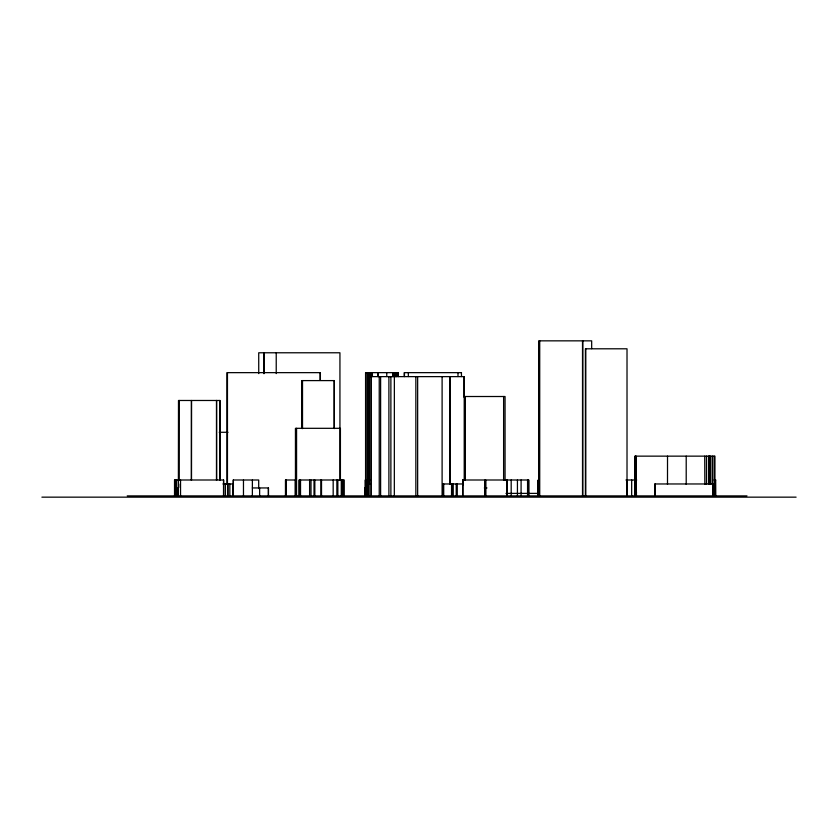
<?xml version="1.0" encoding="UTF-8"?>
<svg xmlns="http://www.w3.org/2000/svg" width="838" height="838" viewBox="0 0 838 838"><rect width="100%" height="100%" fill="white"/><g stroke="black" fill="none" stroke-linecap="round" stroke-linejoin="round"><path stroke-width="1.26" d="M461.518 372.648L404.283 372.648L404.283 376.545M301.994 380.599L301.994 428.532L301.889 380.599L334.289 380.599L334.289 428.532M464.074 396.51L505.063 396.51L505.063 480.205M219.189 432.282L228.009 432.282M367.819 479.996L365.242 479.996L365.242 488.554M369.495 479.996L370.145 479.996M462.702 479.996L485.118 479.996L485.108 495.897M625.965 479.996L636.702 479.996M714.049 479.996L715.673 479.996M222.971 483.966L232.849 483.966L232.849 495.897M370.228 483.966L367.788 483.966L367.788 495.897M462.953 483.966L442.674 483.966L442.674 495.897M177.363 487.946L177.227 495.897M252.364 487.946L268.495 487.946L268.495 495.897M366.814 495.897L366.814 487.946L364.75 487.946L364.75 495.897M484.333 487.946L486.993 487.946M177.803 491.927L177.803 495.897M635.015 491.927L635.12 495.897M505.984 493.383L538.583 493.383M127.219 495.897L746.993 495.897M41.9 497.154L796.1 497.154M715.621 479.996L715.673 495.897M715.422 479.996L715.484 495.897M714.94 495.897L714.94 456.144L634.932 456.144L635.015 495.897M714.751 479.996L714.814 495.897M714.102 456.144L714.102 495.897M713.044 495.897L713.044 483.966L654.698 483.966L654.698 495.897M712.866 483.966L712.866 495.897M712.415 456.144L712.415 484.354M710.666 456.144L710.666 484.354M709.65 456.144L709.65 484.354M709.556 456.144L709.556 484.354M709.304 456.144L709.304 484.354M708.571 456.144L708.571 484.354M706.507 456.144L706.507 484.354M704.727 456.144L704.842 484.354M686.207 456.144L686.207 484.354M667.519 456.144L667.498 484.354M655.096 483.966L655.096 495.897M636.43 495.897L636.43 491.927L636.147 495.897M636 456.144L636 495.897M635.686 456.144L635.707 495.897M635.529 456.144L635.529 495.897M635.256 456.144L635.256 495.897M631.684 479.996L631.663 495.897M627.013 495.897L627.013 348.797L585.406 348.797L585.406 495.897M626.855 479.996L626.855 495.897M591.67 348.66L591.67 340.846L538.625 340.846L538.625 495.897M585.772 348.797L585.772 495.897M582.777 340.846L582.777 495.897M582.515 340.846L582.515 495.897M539.724 340.846L539.724 495.897M538.939 495.897L538.939 491.927L538.499 495.897M538.069 495.897L538.069 479.996L537.807 495.897M528.809 495.897L528.809 479.996L485.579 479.996L485.579 495.897M528.495 479.996L528.495 495.897M528.401 479.996L528.401 495.897M527.93 479.996L527.93 495.897M527.814 479.996L527.814 495.897M527.563 479.996L527.563 495.897M521.1 479.996L521.079 495.897M517.434 479.996L517.434 495.897M511.18 479.996L511.201 495.897M506.927 479.996L506.927 495.897M506.812 479.996L506.812 495.897M503.617 396.51L503.607 480.205M485.684 479.996L485.684 495.897M484.961 479.996L484.961 495.897M465.006 396.51L465.006 480.205M464.839 396.51L464.839 480.205M464.221 480.342L464.221 376.629L369.893 376.629L369.956 495.897M464.074 376.629L464.074 397.369M462.953 479.996L462.953 484.888M462.88 479.996L462.88 495.897M462.702 483.966L462.702 495.897M461.403 372.648L461.518 376.545M458.03 372.648L457.977 376.545M457.255 483.966L457.255 495.897M456.228 483.966L456.228 495.897M453.201 483.966L453.201 495.897M452.405 483.966L452.405 495.897M450.205 376.629L450.205 484.228M449.996 376.629L449.996 484.228M443.711 483.966L443.711 495.897M442.108 376.629L442.108 495.897M417.649 376.629L417.649 495.897M415.858 376.629L415.858 495.897M408.305 372.648L408.368 376.545M404.461 372.648L404.461 376.545M398.322 376.545L398.322 372.648L365.567 372.648L365.567 495.897L365.515 479.996M398.155 372.648L398.155 376.545M396.688 372.648L396.688 376.545M396.301 372.648L396.301 376.545M395.578 372.648L395.578 376.545M395.463 372.648L395.463 376.545M394.363 372.648L394.331 495.897M390.885 376.629L390.885 495.897M388.895 376.629L388.895 495.897M386.747 372.648L386.768 376.545M380.62 376.629L380.62 495.897M379.237 376.629L379.237 495.897M378.085 372.648L378.085 376.545M378.064 372.648L378.064 376.545M372.344 372.648L372.439 376.545M371.349 376.629L371.349 495.897M370.941 372.648L370.941 376.545M370.742 372.648L370.742 376.545M368.448 483.966L368.448 495.897M367.997 372.648L368.071 495.897M367.599 372.648L367.599 495.897M367.411 372.648L367.411 495.897M366.709 487.946L366.583 495.897M366.279 487.946L366.216 495.897M366.091 487.946L366.112 495.897M365.797 372.648L365.797 495.897M365.075 487.946L365.159 495.897M344.25 495.897L344.25 479.996L299.114 479.996L299.114 495.897M343.014 479.996L343.119 495.897M341.914 479.996L341.914 495.897M341.286 479.996L341.286 495.897M340.417 480.3L340.417 428.312L295.447 428.312L295.447 495.897M339.935 480.289L339.935 352.777L258.722 352.777L258.743 373.591M337.85 479.996L337.85 495.897M336.866 479.996L336.866 495.897M334.205 380.599L334.205 428.532M333.178 479.996L333.178 495.897M321.52 479.996L321.52 495.897M320.891 479.996L320.891 495.897M320.378 380.431L320.378 372.648L226.962 372.648L226.962 484.217M320.137 372.648L320.137 380.431M314.837 479.996L314.837 495.897M314.02 479.996L314.02 495.897M311.003 479.996L311.003 495.897M309.599 479.996L309.599 495.897M302.497 380.599L302.497 428.532M302.382 380.599L302.382 428.532M300.517 479.996L300.517 495.897M299.323 479.996L299.323 495.897M296.568 428.312L296.568 495.897M295.322 495.897L295.322 479.996L285.465 479.996L285.465 495.897M286.062 479.996L285.988 495.897M285.748 479.996L285.748 495.897M276.226 352.777L276.226 373.591M268.359 487.946L268.359 495.897M264.096 352.777L264.096 373.591M263.844 352.777L263.844 373.591M259.633 487.946L259.633 495.897M258.701 488.554L258.701 479.996L233.215 479.996L233.215 495.897M252.385 479.996L252.364 495.897M243.47 479.996L243.47 495.897M233.383 479.996L233.383 495.897M229.842 483.966L229.842 495.897M227.967 483.966L227.967 495.897M227.643 483.966L227.643 495.897M227.454 372.648L227.454 484.217M225.422 483.966L225.422 495.897M223.589 495.897L223.589 479.996L174.534 479.996L174.534 495.897M223.568 479.996L223.568 495.897M219.965 480.216L219.965 400.48L178.494 400.48L178.368 495.897M219.818 400.48L219.818 480.216M216.623 400.48L216.623 480.216M216.476 400.48L216.476 480.216M180.537 479.996L180.537 495.897M179.238 400.48L179.238 480.216M178.724 483.966L178.724 487.548M176.577 479.996L176.577 495.897M175.561 479.996L175.561 495.897M174.796 479.996L174.796 495.897M451.598 495.897L451.598 483.966L451.577 495.897M392.844 376.545L392.844 372.648L392.75 376.545M369.411 484.217L369.411 372.648L369.328 484.217M191.473 480.216L191.473 400.48L191.41 480.216"/></g></svg>
